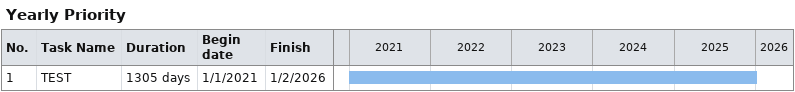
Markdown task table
Yearly Priority

| ID | Task | Duration | Start | Finish |
|---|---|---|---|---|
| 1 | TEST | 1305d | 2021-01-01 | 2026-01-02 |
